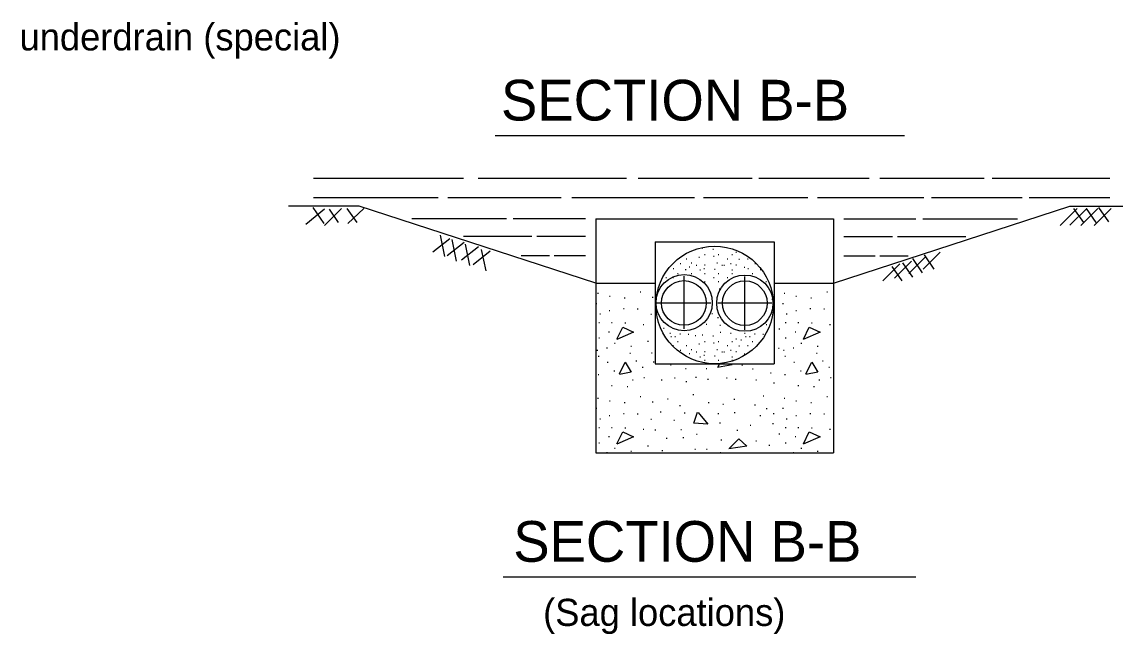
# Model space of a CAD drawing. Extents: x 600886 to 602246, y 1107 to 1547.
# Drawn here: x 601207.6 to 601304.2, y 1218.9 to 1273 of the extents above; entities that cross this region are included whole.
import ezdxf

# ---------------------------------------------------------------- set-up
doc = ezdxf.new("R2010")
doc.units = 0
for name, color, linetype in [('Design_EX_Roadway Notes', 7, 'Continuous'), ('Drainage_PR_Pipe Culvert', 7, 'Continuous'), ('Sheets_General Details', 7, 'Continuous'), ('XSC_Exist Ground', 7, 'Continuous')]:
    doc.layers.add(name, color=color, linetype=linetype)

msp = doc.modelspace()

# ---------------------------------------------------------------- linework, layer by layer
at = {"layer": 'Drainage_PR_Pipe Culvert'}
for p, q in [((601233.361, 1259.22), (601246.627, 1259.22)), ((601247.92, 1259.22), (601261.013, 1259.22)), ((601262.047, 1259.22), (601272.126, 1259.22)), ((601272.73, 1259.22), (601282.463, 1259.22)), ((601283.412, 1259.22), (601292.628, 1259.22)), ((601293.317, 1259.22), (601303.74, 1259.22)), ((601237.41, 1256.721), (601231.154, 1256.721)), ((601233.361, 1257.497), (601244.388, 1257.497)), ((601258.301, 1249.911), (601237.41, 1256.721)), ((601245.25, 1257.497), (601255.242, 1257.497)), ((601256.19, 1257.497), (601267.044, 1257.497)), ((601267.818, 1257.497), (601277.036, 1257.497)), ((601277.898, 1257.497), (601287.288, 1257.497)), ((601279.318, 1249.911), (601300.208, 1256.721)), ((601287.977, 1257.497), (601295.988, 1257.497)), ((601296.59, 1257.497), (601303.74, 1257.497)), ((601300.208, 1256.721), (601306.586, 1256.721)), ((601250.417, 1255.599), (601242.059, 1255.599)), ((601257.395, 1255.599), (601251.019, 1255.599)), ((601258.301, 1255.599), (601279.318, 1255.599)), ((601258.301, 1255.599), (601258.301, 1234.917)), ((601279.318, 1255.599), (601279.318, 1234.917)), ((601280.224, 1255.599), (601286.598, 1255.599)), ((601287.202, 1255.599), (601295.558, 1255.599)), ((601252.656, 1254.048), (601246.626, 1254.048)), ((601257.395, 1254.048), (601253.087, 1254.048)), ((601280.224, 1254.048), (601284.532, 1254.048)), ((601284.961, 1254.048), (601290.992, 1254.048)), ((601263.554, 1253.573), (601274.064, 1253.573)), ((601263.554, 1253.573), (601263.554, 1242.801)), ((601267.742, 1253.015), (601267.781, 1253.015)), ((601268.65, 1252.943), (601268.71, 1252.943)), ((601274.064, 1253.573), (601274.064, 1242.801)), ((601254.208, 1252.326), (601251.709, 1252.326)), ((601257.395, 1252.326), (601254.638, 1252.326)), ((601266.306, 1252.084), (601266.366, 1252.084)), ((601267.402, 1252.229), (601267.462, 1252.229)), ((601267.925, 1252.444), (601267.985, 1252.444)), ((601268.711, 1252.301), (601268.771, 1252.301)), ((601269.125, 1252.444), (601269.185, 1252.444)), ((601269.906, 1252.084), (601269.966, 1252.084)), ((601270.325, 1252.444), (601270.385, 1252.444)), ((601270.696, 1252.657), (601270.756, 1252.657)), ((601270.957, 1252.054), (601271.017, 1252.054)), ((601271.711, 1252.084), (601271.771, 1252.084)), ((601280.224, 1252.326), (601282.98, 1252.326)), ((601283.412, 1252.326), (601285.909, 1252.326)), ((601265.15, 1251.229), (601265.21, 1251.229)), ((601265.768, 1251.649), (601265.828, 1251.649)), ((601266.221, 1251.135), (601266.281, 1251.135)), ((601266.554, 1251.372), (601266.614, 1251.372)), ((601266.725, 1251.724), (601266.785, 1251.724)), ((601267.187, 1251.515), (601267.247, 1251.515)), ((601267.506, 1251.087), (601267.566, 1251.087)), ((601267.864, 1251.229), (601267.924, 1251.229)), ((601267.91, 1251.531), (601267.97, 1251.531)), ((601268.792, 1251.159), (601268.852, 1251.159)), ((601269.005, 1251.72), (601269.065, 1251.72)), ((601269.434, 1251.515), (601269.494, 1251.515)), ((601269.616, 1251.515), (601269.676, 1251.515)), ((601270.219, 1251.649), (601270.279, 1251.649)), ((601270.339, 1251.087), (601270.399, 1251.087)), ((601270.696, 1251.531), (601270.756, 1251.531)), ((601271.41, 1251.348), (601271.47, 1251.348)), ((601271.755, 1251.229), (601271.815, 1251.229)), ((601272.373, 1251.649), (601272.409, 1251.649)), ((601272.827, 1251.135), (601272.887, 1251.135)), ((601264.5, 1250.419), (601264.56, 1250.419)), ((601265.106, 1250.419), (601265.166, 1250.419)), ((601265.525, 1250.779), (601265.585, 1250.779)), ((601266.118, 1245.873), (601266.118, 1250.548)), ((601266.725, 1250.779), (601266.785, 1250.779)), ((601267.925, 1250.779), (601267.985, 1250.779)), ((601267.925, 1250.059), (601267.985, 1250.059)), ((601268.706, 1250.419), (601268.766, 1250.419)), ((601269.125, 1250.779), (601269.185, 1250.779)), ((601269.125, 1250.059), (601269.185, 1250.059)), ((601269.906, 1250.419), (601269.966, 1250.419)), ((601270.325, 1250.779), (601270.385, 1250.779)), ((601271.479, 1245.808), (601271.479, 1250.526)), ((601272.131, 1250.779), (601272.191, 1250.779)), ((601273.331, 1250.059), (601273.391, 1250.059)), ((601258.301, 1249.911), (601263.554, 1249.911)), ((601258.47, 1249.032), (601258.542, 1249.032)), ((601262.231, 1249.157), (601262.303, 1249.157)), ((601263.972, 1249.563), (601264.032, 1249.563)), ((601268.411, 1249.063), (601268.471, 1249.063)), ((601269.221, 1249.42), (601269.281, 1249.42)), ((601274.064, 1249.911), (601279.318, 1249.911)), ((601274.948, 1249.032), (601275.02, 1249.032)), ((601278.709, 1249.157), (601278.781, 1249.157)), ((601258.336, 1248.135), (601258.408, 1248.135)), ((601259.507, 1248.785), (601259.579, 1248.785)), ((601260.822, 1248.63), (601260.894, 1248.63)), ((601263.299, 1248.693), (601263.371, 1248.693)), ((601263.554, 1248.186), (601268.465, 1248.186)), ((601268.982, 1248.088), (601269.042, 1248.088)), ((601269.089, 1248.186), (601273.871, 1248.186)), ((601273.874, 1248.516), (601273.92, 1248.516)), ((601273.898, 1248.492), (601273.925, 1248.492)), ((601274.814, 1248.135), (601274.886, 1248.135)), ((601275.985, 1248.785), (601276.057, 1248.785)), ((601277.3, 1248.63), (601277.372, 1248.63)), ((601258.655, 1247.206), (601258.727, 1247.206)), ((601259.491, 1247.5), (601259.563, 1247.5)), ((601260.745, 1247.67), (601260.817, 1247.67)), ((601261.968, 1247.639), (601262.04, 1247.639)), ((601263.16, 1247.175), (601263.232, 1247.175)), ((601268.554, 1247.231), (601268.614, 1247.231)), ((601274.064, 1247.67), (601274.066, 1247.67)), ((601275.134, 1247.206), (601275.206, 1247.206)), ((601275.97, 1247.5), (601276.042, 1247.5)), ((601277.224, 1247.67), (601277.296, 1247.67)), ((601278.446, 1247.639), (601278.518, 1247.639)), ((601258.578, 1246.432), (601258.65, 1246.432)), ((601259.693, 1246.432), (601259.765, 1246.432)), ((601260.884, 1246.402), (601260.956, 1246.402)), ((601262.494, 1246.277), (601262.566, 1246.277)), ((601263.53, 1246.231), (601263.554, 1246.231)), ((601268.054, 1246.302), (601268.114, 1246.302)), ((601269.078, 1246.873), (601269.138, 1246.873)), ((601269.268, 1246.207), (601269.328, 1246.207)), ((601273.374, 1246.278), (601273.434, 1246.278)), ((601275.056, 1246.432), (601275.128, 1246.432)), ((601276.171, 1246.432), (601276.243, 1246.432)), ((601277.363, 1246.402), (601277.435, 1246.402)), ((601278.973, 1246.277), (601279.045, 1246.277)), ((601259.444, 1245.628), (601259.516, 1245.628)), ((601264.304, 1245.945), (601264.364, 1245.945)), ((601264.852, 1245.493), (601264.912, 1245.493)), ((601264.936, 1245.208), (601264.996, 1245.208)), ((601265.293, 1245.208), (601265.353, 1245.208)), ((601265.722, 1245.445), (601265.782, 1245.445)), ((601266.473, 1245.421), (601266.533, 1245.421)), ((601267.078, 1245.303), (601267.138, 1245.303)), ((601267.721, 1245.351), (601267.781, 1245.351)), ((601268.65, 1245.279), (601268.71, 1245.279)), ((601269.292, 1245.588), (601269.352, 1245.588)), ((601270.22, 1245.516), (601270.28, 1245.516)), ((601271.458, 1245.493), (601271.518, 1245.493)), ((601271.542, 1245.208), (601271.602, 1245.208)), ((601271.898, 1245.208), (601271.958, 1245.208)), ((601272.326, 1245.445), (601272.386, 1245.445)), ((601273.079, 1245.421), (601273.139, 1245.421)), ((601274.489, 1245.875), (601274.561, 1245.875)), ((601275.924, 1245.628), (601275.996, 1245.628)), ((601258.578, 1245.085), (601258.65, 1245.085)), ((601259.26, 1244.203), (601259.332, 1244.203)), ((601259.956, 1244.607), (601260.028, 1244.607)), ((601261.394, 1244.343), (601261.466, 1244.343)), ((601262.881, 1244.791), (601262.953, 1244.791)), ((601265.11, 1244.419), (601265.166, 1244.419)), ((601265.525, 1244.779), (601265.585, 1244.779)), ((601266.306, 1244.419), (601266.366, 1244.419)), ((601267.402, 1244.565), (601267.462, 1244.565)), ((601267.925, 1244.779), (601267.985, 1244.779)), ((601268.711, 1244.637), (601268.771, 1244.637)), ((601269.125, 1244.779), (601269.185, 1244.779)), ((601269.906, 1244.419), (601269.966, 1244.419)), ((601270.325, 1244.779), (601270.385, 1244.779)), ((601270.696, 1244.993), (601270.756, 1244.993)), ((601270.957, 1244.389), (601271.017, 1244.389)), ((601271.124, 1244.922), (601271.184, 1244.922)), ((601271.711, 1244.419), (601271.771, 1244.419)), ((601272.131, 1244.779), (601272.191, 1244.779)), ((601274.443, 1244.172), (601274.515, 1244.172)), ((601275.056, 1245.085), (601275.128, 1245.085)), ((601275.738, 1244.203), (601275.81, 1244.203)), ((601276.434, 1244.607), (601276.506, 1244.607)), ((601277.874, 1244.343), (601277.946, 1244.343)), ((601258.408, 1243.987), (601258.48, 1243.987)), ((601258.531, 1243.465), (601258.603, 1243.465)), ((601261.318, 1243.745), (601261.39, 1243.745)), ((601263.221, 1243.77), (601263.293, 1243.77)), ((601265.768, 1243.985), (601265.828, 1243.985)), ((601266.554, 1243.708), (601266.614, 1243.708)), ((601266.725, 1244.059), (601266.785, 1244.059)), ((601267.187, 1243.851), (601267.247, 1243.851)), ((601267.506, 1243.422), (601267.566, 1243.422)), ((601267.864, 1243.565), (601267.924, 1243.565)), ((601267.91, 1243.866), (601267.97, 1243.866)), ((601268.792, 1243.493), (601268.852, 1243.493)), ((601269.005, 1244.056), (601269.065, 1244.056)), ((601269.434, 1243.851), (601269.494, 1243.851)), ((601269.616, 1243.851), (601269.676, 1243.851)), ((601270.219, 1243.985), (601270.279, 1243.985)), ((601270.339, 1243.422), (601270.399, 1243.422)), ((601270.696, 1243.866), (601270.756, 1243.866)), ((601271.41, 1243.684), (601271.47, 1243.684)), ((601274.886, 1243.987), (601274.958, 1243.987)), ((601275.01, 1243.465), (601275.082, 1243.465)), ((601277.796, 1243.745), (601277.868, 1243.745)), ((601259.321, 1242.924), (601259.393, 1242.924)), ((601261.859, 1243.048), (601261.931, 1243.048)), ((601262.417, 1242.491), (601262.489, 1242.491)), ((601263.391, 1242.971), (601263.463, 1242.971)), ((601263.554, 1242.801), (601274.064, 1242.801)), ((601264.908, 1242.708), (601264.98, 1242.708)), ((601266.224, 1242.367), (601266.296, 1242.367)), ((601267.925, 1243.115), (601267.985, 1243.115)), ((601268.051, 1242.367), (601268.123, 1242.367)), ((601269.125, 1243.115), (601269.185, 1243.115)), ((601270.325, 1243.115), (601270.385, 1243.115)), ((601271.208, 1242.677), (601271.28, 1242.677)), ((601272.152, 1242.336), (601272.224, 1242.336)), ((601275.799, 1242.924), (601275.871, 1242.924)), ((601278.338, 1243.048), (601278.41, 1243.048)), ((601278.895, 1242.491), (601278.967, 1242.491)), ((601258.516, 1241.856), (601258.588, 1241.856)), ((601259.909, 1242.166), (601259.981, 1242.166)), ((601261.549, 1241.376), (601261.621, 1241.376)), ((601262.556, 1241.593), (601262.628, 1241.593)), ((601264.088, 1241.376), (601264.16, 1241.376)), ((601265.264, 1241.562), (601265.336, 1241.562)), ((601267.122, 1241.625), (601267.194, 1241.625)), ((601268.19, 1241.423), (601268.262, 1241.423)), ((601269.846, 1241.562), (601269.918, 1241.562)), ((601270.636, 1241.439), (601270.708, 1241.439)), ((601272.446, 1241.376), (601272.518, 1241.376)), ((601273.746, 1241.995), (601273.818, 1241.995)), ((601274.995, 1241.856), (601275.067, 1241.856)), ((601276.387, 1242.166), (601276.459, 1242.166)), ((601278.029, 1241.376), (601278.101, 1241.376)), ((601279.034, 1241.593), (601279.106, 1241.593)), ((601259.693, 1240.881), (601259.765, 1240.881)), ((601261.07, 1240.788), (601261.142, 1240.788)), ((601266.27, 1241.221), (601266.342, 1241.221)), ((601274.024, 1241.113), (601274.096, 1241.113)), ((601276.171, 1240.881), (601276.243, 1240.881)), ((601277.549, 1240.788), (601277.621, 1240.788)), ((601258.47, 1239.767), (601258.542, 1239.767)), ((601259.507, 1239.52), (601259.579, 1239.52)), ((601260.822, 1239.365), (601260.894, 1239.365)), ((601262.231, 1239.891), (601262.303, 1239.891)), ((601263.299, 1239.426), (601263.371, 1239.426)), ((601264.645, 1239.705), (601264.717, 1239.705)), ((601266.889, 1240.092), (601266.961, 1240.092)), ((601268.251, 1239.365), (601268.323, 1239.365)), ((601270.511, 1239.659), (601270.583, 1239.659)), ((601273.096, 1239.953), (601273.168, 1239.953)), ((601274.948, 1239.767), (601275.02, 1239.767)), ((601275.985, 1239.52), (601276.057, 1239.52)), ((601277.3, 1239.365), (601277.372, 1239.365)), ((601278.709, 1239.891), (601278.781, 1239.891)), ((601258.336, 1238.869), (601258.408, 1238.869)), ((601260.745, 1238.405), (601260.817, 1238.405)), ((601261.968, 1238.374), (601262.04, 1238.374)), ((601264.01, 1238.544), (601264.082, 1238.544)), ((601265.713, 1239.117), (601265.785, 1239.117)), ((601266.131, 1238.466), (601266.203, 1238.466)), ((601269.103, 1238.405), (601269.175, 1238.405)), ((601269.536, 1239.21), (601269.608, 1239.21)), ((601270.542, 1238.497), (601270.614, 1238.497)), ((601272.338, 1239.179), (601272.41, 1239.179)), ((601273.375, 1238.838), (601273.447, 1238.838)), ((601273.994, 1238.405), (601274.066, 1238.405)), ((601274.814, 1238.869), (601274.886, 1238.869)), ((601277.224, 1238.405), (601277.296, 1238.405)), ((601278.446, 1238.374), (601278.518, 1238.374)), ((601258.655, 1237.941), (601258.727, 1237.941)), ((601259.491, 1238.235), (601259.563, 1238.235)), ((601263.16, 1237.909), (601263.232, 1237.909)), ((601265.202, 1237.817), (601265.274, 1237.817)), ((601269.242, 1237.569), (601269.314, 1237.569)), ((601272.817, 1238.219), (601272.889, 1238.219)), ((601273.932, 1237.523), (601274.004, 1237.523)), ((601275.134, 1237.941), (601275.206, 1237.941)), ((601275.97, 1238.235), (601276.042, 1238.235)), ((601258.578, 1237.167), (601258.65, 1237.167)), ((601259.693, 1237.167), (601259.765, 1237.167)), ((601260.884, 1237.135), (601260.956, 1237.135)), ((601262.494, 1237.012), (601262.566, 1237.012)), ((601263.53, 1236.965), (601263.602, 1236.965)), ((601265.821, 1236.981), (601265.893, 1236.981)), ((601267.199, 1236.579), (601267.271, 1236.579)), ((601270.775, 1236.919), (601270.847, 1236.919)), ((601271.951, 1237.353), (601272.023, 1237.353)), ((601274.489, 1236.61), (601274.561, 1236.61)), ((601275.056, 1237.167), (601275.128, 1237.167)), ((601276.171, 1237.167), (601276.243, 1237.167)), ((601277.363, 1237.135), (601277.435, 1237.135)), ((601278.973, 1237.012), (601279.045, 1237.012)), ((601258.578, 1235.82), (601258.65, 1235.82)), ((601259.444, 1236.361), (601259.516, 1236.361)), ((601262.881, 1235.526), (601262.953, 1235.526)), ((601264.537, 1236.207), (601264.609, 1236.207)), ((601266.007, 1236.269), (601266.079, 1236.269)), ((601269.366, 1236.083), (601269.438, 1236.083)), ((601272.446, 1235.991), (601272.518, 1235.991)), ((601273.607, 1235.587), (601273.679, 1235.587)), ((601275.056, 1235.82), (601275.128, 1235.82)), ((601275.924, 1236.361), (601275.996, 1236.361)), ((601258.301, 1234.917), (601279.318, 1234.917)), ((601259.26, 1234.938), (601259.332, 1234.938)), ((601259.956, 1235.34), (601260.028, 1235.34)), ((601261.394, 1235.077), (601261.466, 1235.077)), ((601264.15, 1235.124), (601264.222, 1235.124)), ((601267.06, 1235.248), (601267.132, 1235.248)), ((601268.081, 1235.248), (601268.153, 1235.248)), ((601269.289, 1234.938), (601269.361, 1234.938)), ((601275.738, 1234.938), (601275.81, 1234.938)), ((601276.434, 1235.34), (601276.506, 1235.34)), ((601277.874, 1235.077), (601277.946, 1235.077))]:
    msp.add_line(p, q, dxfattribs=at)
for points in [[(601260.168, 1244.977), (601260.691, 1246.042), (601261.646, 1245.591), (601260.157, 1244.956)], [(601276.648, 1244.977), (601277.17, 1246.042), (601278.125, 1245.591), (601276.636, 1244.956)], [(601260.403, 1241.896), (601260.907, 1242.941), (601261.448, 1242.058), (601260.394, 1241.859)], [(601270.285, 1242.801), (601270.352, 1242.688), (601269.055, 1242.472)], [(601269.127, 1242.526), (601269.254, 1242.801)], [(601276.882, 1241.896), (601277.386, 1242.941), (601277.927, 1242.058), (601276.872, 1241.859)], [(601267.361, 1238.488), (601268.208, 1237.461), (601266.982, 1237.551), (601267.289, 1238.507)], [(601260.168, 1235.712), (601260.691, 1236.777), (601261.646, 1236.325), (601260.157, 1235.691)], [(601276.648, 1235.712), (601277.17, 1236.777), (601278.125, 1236.325), (601276.636, 1235.691)], [(601270.082, 1235.298), (601270.948, 1236.163), (601271.669, 1235.496), (601270.067, 1235.261)]]:
    msp.add_lwpolyline(points, dxfattribs=at)
for centre, radius in [((601268.809, 1247.997), 5.195), ((601266.118, 1248.198), 2.486), ((601266.094, 1248.17), 1.975), ((601271.48, 1248.156), 2.486), ((601271.48, 1248.155), 1.975)]:
    msp.add_circle(centre, radius, dxfattribs=at)
at = {"layer": 'Sheets_General Details'}
for p, q in [((601249.426, 1262.964), (601285.579, 1262.964)), ((601250.134, 1223.949), (601286.588, 1223.949))]:
    msp.add_line(p, q, dxfattribs=at)
at = {"layer": 'XSC_Exist Ground'}
for p, q in [((601234.35, 1256.459), (601232.69, 1255.114)), ((601233.323, 1256.616), (601234.271, 1255.193)), ((601235.852, 1256.537), (601234.35, 1255.035)), ((601234.746, 1256.459), (601235.536, 1255.272)), ((601236.326, 1256.537), (601237.196, 1255.272)), ((601237.829, 1256.537), (601236.406, 1255.193)), ((601300.837, 1256.537), (601299.335, 1255.035)), ((601301.706, 1256.538), (601300.204, 1255.036)), ((601300.52, 1256.537), (601301.39, 1255.272)), ((601302.655, 1256.537), (601301.153, 1255.035)), ((601301.627, 1256.537), (601302.497, 1255.272)), ((601303.841, 1256.537), (601302.338, 1255.035)), ((601302.733, 1256.616), (601303.603, 1255.351)), ((601245.418, 1253.848), (601243.916, 1252.662)), ((601244.549, 1254.165), (601244.944, 1252.266)), ((601246.682, 1253.531), (601245.181, 1252.345)), ((601245.577, 1253.77), (601245.972, 1251.871)), ((601247.947, 1253.136), (601246.446, 1251.951)), ((601246.763, 1253.374), (601247.158, 1251.475)), ((601248.186, 1252.9), (601248.581, 1251.001)), ((601248.974, 1252.74), (601247.473, 1251.555)), ((601287.478, 1252.266), (601285.975, 1250.764)), ((601286.291, 1252.107), (601287.161, 1250.842)), ((601288.742, 1252.661), (601287.24, 1251.159)), ((601287.319, 1252.423), (601288.189, 1251.159)), ((601285.184, 1251.633), (601283.682, 1250.13)), ((601284.472, 1251.395), (601285.342, 1250.13)), ((601286.213, 1251.87), (601284.71, 1250.368)), ((601285.421, 1251.712), (601286.291, 1250.447))]:
    msp.add_line(p, q, dxfattribs=at)

# ---------------------------------------------------------------- texts
at = {"layer": 'Design_EX_Roadway Notes'}
for s, p in [('underdrain (special)', (601207.392, 1270.499)), ('(Sag locations)', (601253.656, 1219.614))]:
    msp.add_text(s, height=2.4, dxfattribs=at).set_placement(p)
at = {"layer": 'Sheets_General Details'}
for p in [(601249.934, 1264.304), (601251.017, 1225.289)]:
    msp.add_text('SECTION B-B', height=3.6, dxfattribs=at).set_placement(p)

doc.saveas('drawing.dxf')
